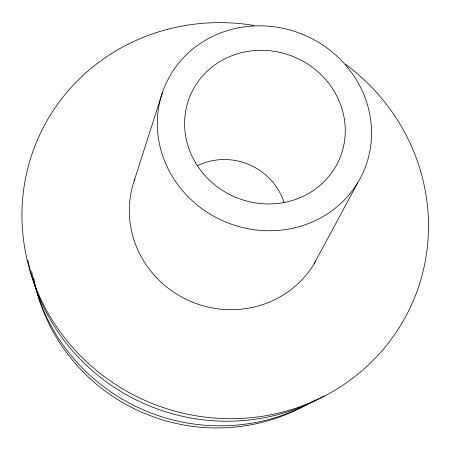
<?xml version="1.0" encoding="UTF-8"?>
<svg xmlns="http://www.w3.org/2000/svg" width="451" height="451" viewBox="0 0 451 451"><rect width="100%" height="100%" fill="white"/><g stroke="black" fill="none" stroke-linecap="round" stroke-linejoin="round"><path stroke-width="0.68" d="M134.161 180.941L162.321 92.793M314.105 263.846L357.773 182.661A108.139 101.413 23 0 0 263.316 25.887A108.139 101.413 23 0 0 172.214 176.318A108.139 101.413 23 0 0 357.773 182.661M197.572 165.652A61.297 59.075 23 0 1 284.119 202.691M345.799 64.465A204.416 196.861 23 0 1 336.051 389.54A204.416 196.861 23 0 1 26.727 258.13A204.416 196.861 23 0 1 253.952 25.448M324.275 395.848A198.688 191.793 23 0 1 27.917 260.21M315.841 260.841A99.615 95.832 23 0 1 188.704 300.524A99.615 95.832 23 0 1 134.843 178.985M315.407 399.975A188.146 182.401 23 0 1 31.711 271.457M307.458 404.113A183.281 178.038 23 0 1 33.763 278.267M195.492 162.659A81.09 76.033 23 0 0 334.642 168.358A81.09 76.033 23 0 0 264.647 50.377A81.09 76.033 23 0 0 195.492 162.659"/></g></svg>
